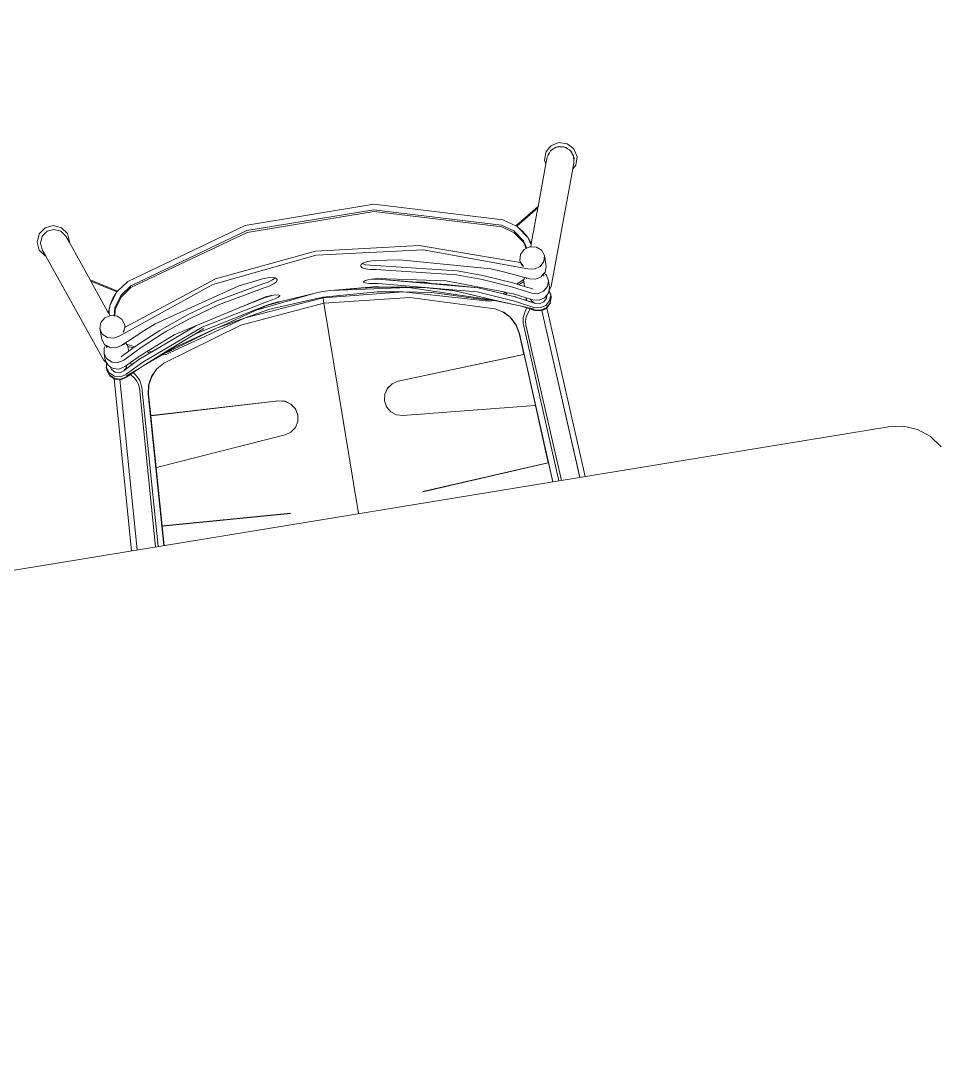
# Model space of a CAD drawing. Header units: metres. Extents: x 2 to 659295185, y -28 to 1124222152.
# Drawn here: x 655544.448 to 655545.259, y 1126447.81 to 1126448.732 of the extents above; entities that cross this region are included whole.
import ezdxf

# ---------------------------------------------------------------- set-up
doc = ezdxf.new("R2010")
doc.units = ezdxf.units.M
doc.header["$MEASUREMENT"] = 0
doc.linetypes.add('DASHDOT', pattern=[1, 0.5, -0.25, 0, -0.25])
doc.layers.get('0').update_dxf_attribs({"linetype": 'CONTINUOUS'})
for name, color, linetype in [('CCSM_C1_CUERPO CK$0$A-VISTA 4', 8, 'CONTINUOUS'), ('CCSM_C1_CUERPO D.dwg 19-03-12$0$A-PEDESTAL', 4, 'CONTINUOUS'), ('Numero de manzana', 6, 'CONTINUOUS')]:
    doc.layers.add(name, color=color, linetype=linetype)
doc.layers.add('LOCALES ASIGNADOS', color=41, linetype='DASHDOT', lineweight=0)

# ---------------------------------------------------------------- blocks, each defined once
blk = doc.blocks.new('CCSM_C1_CUERPO D.dwg 19-03-12$0$jardinera nueva')
at = {"color": 3, "linetype": 'Continuous', "lineweight": 5}
for p, q in [((-1005584.98708, 829111.30417), (-1005584.97673, 829111.31212)), ((-1005584.99503, 829111.29382), (-1005584.98708, 829111.30417)), ((-1005585.00003, 829111.28176), (-1005584.99503, 829111.29382)), ((-1005585.00173, 829111.26882), (-1005585.00003, 829111.28176)), ((-1005585.00173, 829111.26882), (-1005585.00173, 829107.81882))]:
    blk.add_line(p, q, dxfattribs=at)
at = {"color": 151, "linetype": 'Continuous', "lineweight": 5}
for p, q in [((-1005585.28967, 829111.03353), (-1005585.29515, 829111.02844)), ((-1005585.28967, 829111.03353), (-1005585.28242, 829111.03519)), ((-1005585.28952, 829111.02973), (-1005585.28843, 829111.03022)), ((-1005585.28565, 829111.03147), (-1005585.28843, 829111.03022)), ((-1005585.28755, 829111.03103), (-1005585.28843, 829111.03022)), ((-1005585.28565, 829111.03147), (-1005585.28755, 829111.03103)), ((-1005585.28565, 829111.03147), (-1005585.28386, 829111.03228)), ((-1005585.28386, 829111.03228), (-1005585.28268, 829111.03215)), ((-1005585.28152, 829111.03242), (-1005585.28268, 829111.03215)), ((-1005585.27965, 829111.03184), (-1005585.28268, 829111.03215)), ((-1005585.27535, 829111.03298), (-1005585.28242, 829111.03519)), ((-1005585.27965, 829111.03184), (-1005585.28152, 829111.03242)), ((-1005585.27965, 829111.03184), (-1005585.27771, 829111.03163)), ((-1005585.27237, 829111.02971), (-1005585.27771, 829111.03163)), ((-1005585.27535, 829111.03298), (-1005585.27237, 829111.02971)), ((-1005585.29739, 829111.02129), (-1005585.29515, 829111.02844)), ((-1005585.29579, 829111.01399), (-1005585.29739, 829111.02129)), ((-1005585.2934, 829111.02272), (-1005585.29399, 829111.02083)), ((-1005585.29399, 829111.02083), (-1005585.29373, 829111.01966)), ((-1005585.2934, 829111.02272), (-1005585.29373, 829111.01966)), ((-1005585.2934, 829111.02272), (-1005585.29318, 829111.02468)), ((-1005585.29318, 829111.02468), (-1005585.29248, 829111.02565)), ((-1005585.29068, 829111.02813), (-1005585.29248, 829111.02565)), ((-1005585.29212, 829111.02679), (-1005585.29248, 829111.02565)), ((-1005585.29068, 829111.02813), (-1005585.29212, 829111.02679)), ((-1005585.29068, 829111.02813), (-1005585.28952, 829111.02973)), ((-1005585.17274, 829110.9939), (-1005585.27237, 829111.02971)), ((-1005585.29079, 829111.0085), (-1005585.29579, 829111.01399)), ((-1005585.29386, 829111.01847), (-1005585.29373, 829111.01966)), ((-1005585.29308, 829111.01667), (-1005585.29386, 829111.01847)), ((-1005585.29308, 829111.01667), (-1005585.29186, 829111.01387)), ((-1005585.29308, 829111.01667), (-1005585.29266, 829111.01475)), ((-1005585.29266, 829111.01475), (-1005585.29186, 829111.01387)), ((-1005585.29138, 829111.01278), (-1005585.29186, 829111.01387)), ((-1005585.28981, 829111.01162), (-1005585.29138, 829111.01278)), ((-1005585.28981, 829111.01162), (-1005585.28849, 829111.01018)), ((-1005585.28736, 829111.00982), (-1005585.28981, 829111.01162)), ((-1005585.28372, 829111.00629), (-1005585.29079, 829111.0085)), ((-1005585.28849, 829111.01018), (-1005585.28736, 829111.00982)), ((-1005585.2864, 829111.00912), (-1005585.28736, 829111.00982)), ((-1005585.28055, 829111.00702), (-1005585.2864, 829111.00912)), ((-1005585.28372, 829111.00629), (-1005585.28055, 829111.00702)), ((-1005585.24461, 829110.99409), (-1005585.28055, 829111.00702)), ((-1005585.24461, 829110.99409), (-1005585.23084, 829110.97165)), ((-1005585.24324, 829110.9936), (-1005585.24461, 829110.99409)), ((-1005585.23024, 829110.97252), (-1005585.24324, 829110.9936)), ((-1005585.21448, 829110.98326), (-1005585.24324, 829110.9936)), ((-1005585.16974, 829110.99169), (-1005585.17274, 829110.9939)), ((-1005585.00173, 829110.99658), (-1005585.15462, 829110.98719)), ((-1005585.20932, 829110.98668), (-1005585.21039, 829110.98179)), ((-1005585.20569, 829110.99086), (-1005585.20932, 829110.98668)), ((-1005585.20062, 829110.99251), (-1005585.20569, 829110.99086)), ((-1005585.19547, 829110.99119), (-1005585.20062, 829110.99251)), ((-1005585.19086, 829110.99247), (-1005585.20062, 829110.99251)), ((-1005585.19163, 829110.98725), (-1005585.19547, 829110.99119)), ((-1005585.19011, 829110.98174), (-1005585.19163, 829110.98725)), ((-1005585.18605, 829110.99068), (-1005585.19086, 829110.99247)), ((-1005585.18539, 829110.98992), (-1005585.18605, 829110.99068)), ((-1005585.18324, 829110.99162), (-1005585.18539, 829110.98992)), ((-1005585.18476, 829110.98919), (-1005585.18539, 829110.98992)), ((-1005585.18283, 829110.98919), (-1005585.18476, 829110.98919)), ((-1005585.18261, 829110.98668), (-1005585.18476, 829110.98919)), ((-1005585.17805, 829110.99247), (-1005585.18324, 829110.99162)), ((-1005585.18136, 829110.98141), (-1005585.18261, 829110.98668)), ((-1005585.1731, 829110.99068), (-1005585.17805, 829110.99247)), ((-1005585.17237, 829110.99247), (-1005585.17805, 829110.99247)), ((-1005585.16956, 829110.98668), (-1005585.1731, 829110.99068)), ((-1005585.17004, 829110.99164), (-1005585.17237, 829110.99247)), ((-1005585.17004, 829110.99164), (-1005585.16974, 829110.99169)), ((-1005585.16735, 829110.99068), (-1005585.17004, 829110.99164)), ((-1005585.16974, 829110.99169), (-1005585.16667, 829110.9922)), ((-1005585.16828, 829110.98141), (-1005585.16956, 829110.98668)), ((-1005585.16573, 829110.98887), (-1005585.16735, 829110.99068)), ((-1005585.16667, 829110.9922), (-1005585.16565, 829110.99251)), ((-1005585.16667, 829110.9922), (-1005585.16561, 829110.99238)), ((-1005585.16303, 829110.98815), (-1005585.16573, 829110.98887)), ((-1005585.16377, 829110.98668), (-1005585.16573, 829110.98887)), ((-1005585.16565, 829110.99251), (-1005585.16294, 829110.99247)), ((-1005585.16354, 829110.99238), (-1005585.16561, 829110.99238)), ((-1005585.16561, 829110.99238), (-1005585.16051, 829110.99063)), ((-1005585.16247, 829110.98141), (-1005585.16377, 829110.98668)), ((-1005585.16294, 829110.99247), (-1005585.16354, 829110.99238)), ((-1005585.15842, 829110.99063), (-1005585.16354, 829110.99238)), ((-1005585.16303, 829110.98815), (-1005585.16021, 829110.9853)), ((-1005585.15782, 829110.99068), (-1005585.16294, 829110.99247)), ((-1005585.16051, 829110.99063), (-1005585.15685, 829110.98666)), ((-1005585.15917, 829110.98142), (-1005585.16021, 829110.9853)), ((-1005585.15474, 829110.98666), (-1005585.15842, 829110.99063)), ((-1005585.15462, 829110.98719), (-1005585.15782, 829110.99068)), ((-1005585.15685, 829110.98666), (-1005585.15549, 829110.98141)), ((-1005585.15337, 829110.98141), (-1005585.15474, 829110.98666)), ((-1005585.15416, 829110.98667), (-1005585.15462, 829110.98719)), ((-1005585.15309, 829110.98244), (-1005585.15416, 829110.98667)), ((-1005585.15309, 829110.98244), (-1005585.00173, 829110.99174)), ((-1005585.00173, 829110.99164), (-1005585.15307, 829110.98235)), ((-1005585.21914, 829110.98037), (-1005585.22905, 829110.97351)), ((-1005585.22534, 829110.97673), (-1005585.22905, 829110.97351)), ((-1005585.22661, 829110.96943), (-1005585.21661, 829110.97635)), ((-1005585.21982, 829110.9801), (-1005585.22534, 829110.97673)), ((-1005585.21499, 829110.97635), (-1005585.22499, 829110.96943)), ((-1005585.22303, 829110.88742), (-1005585.19133, 829110.97615)), ((-1005585.21914, 829110.98037), (-1005585.21982, 829110.9801)), ((-1005585.21859, 829110.98075), (-1005585.21914, 829110.98037)), ((-1005585.21754, 829110.98101), (-1005585.21859, 829110.98075)), ((-1005585.21382, 829110.98249), (-1005585.21754, 829110.98101)), ((-1005585.21479, 829110.98169), (-1005585.21754, 829110.98101)), ((-1005585.21661, 829110.97635), (-1005585.20971, 829110.97806)), ((-1005585.2096, 829110.97768), (-1005585.21499, 829110.97635)), ((-1005585.21201, 829110.98238), (-1005585.21479, 829110.98169)), ((-1005585.21479, 829110.98169), (-1005585.21462, 829110.98177)), ((-1005585.21382, 829110.98249), (-1005585.21462, 829110.98177)), ((-1005585.21448, 829110.98326), (-1005585.21382, 829110.98249)), ((-1005585.21201, 829110.98238), (-1005585.21448, 829110.98326)), ((-1005585.21039, 829110.98179), (-1005585.21201, 829110.98238)), ((-1005585.21039, 829110.98179), (-1005585.21054, 829110.98109)), ((-1005585.21054, 829110.98109), (-1005585.20971, 829110.97806)), ((-1005585.20971, 829110.97806), (-1005585.2096, 829110.97768)), ((-1005585.2096, 829110.97768), (-1005585.20902, 829110.97559)), ((-1005585.20902, 829110.97559), (-1005585.20517, 829110.97164)), ((-1005585.19133, 829110.97615), (-1005585.19011, 829110.98174)), ((-1005585.18261, 829110.97615), (-1005585.18374, 829110.97364)), ((-1005585.18261, 829110.97615), (-1005585.18136, 829110.98141)), ((-1005585.17804, 829110.95928), (-1005585.16956, 829110.97615)), ((-1005585.17536, 829110.97307), (-1005585.17411, 829110.97553)), ((-1005585.17411, 829110.97553), (-1005585.17285, 829110.97798)), ((-1005585.16956, 829110.97615), (-1005585.16828, 829110.98141)), ((-1005585.16057, 829110.97716), (-1005585.16853, 829110.96159)), ((-1005585.16507, 829110.95992), (-1005585.15686, 829110.97596)), ((-1005585.16377, 829110.97615), (-1005585.16469, 829110.97425)), ((-1005585.16308, 829110.97469), (-1005585.16469, 829110.97425)), ((-1005585.16377, 829110.97615), (-1005585.16247, 829110.98141)), ((-1005585.16303, 829110.97469), (-1005585.16308, 829110.97469)), ((-1005585.16303, 829110.97469), (-1005585.16057, 829110.97716)), ((-1005585.16276, 829110.973), (-1005585.16146, 829110.9755)), ((-1005585.16146, 829110.9755), (-1005585.16057, 829110.97716)), ((-1005585.16057, 829110.97716), (-1005585.16021, 829110.97753)), ((-1005585.15917, 829110.98142), (-1005585.16021, 829110.97753)), ((-1005585.15773, 829110.97003), (-1005585.1553, 829110.97596)), ((-1005585.15475, 829110.97596), (-1005585.15773, 829110.97003)), ((-1005585.15686, 829110.97596), (-1005585.15683, 829110.97602)), ((-1005585.15683, 829110.97602), (-1005585.15679, 829110.97608)), ((-1005585.15679, 829110.97608), (-1005585.15676, 829110.97615)), ((-1005585.15549, 829110.98141), (-1005585.15676, 829110.97615)), ((-1005585.15609, 829110.97228), (-1005585.15416, 829110.97615)), ((-1005585.15471, 829110.97602), (-1005585.15475, 829110.97596)), ((-1005585.15468, 829110.97608), (-1005585.15471, 829110.97602)), ((-1005585.15465, 829110.97615), (-1005585.15468, 829110.97608)), ((-1005585.15465, 829110.97615), (-1005585.15337, 829110.98141)), ((-1005585.15416, 829110.97615), (-1005585.15283, 829110.98141)), ((-1005585.15307, 829110.98235), (-1005585.15309, 829110.98244)), ((-1005585.15283, 829110.98141), (-1005585.15307, 829110.98235)), ((-1005585.14267, 829110.96647), (-1005585.00173, 829110.97513)), ((-1005585.23084, 829110.97165), (-1005585.2379, 829110.9614)), ((-1005585.23351, 829110.95942), (-1005585.22661, 829110.96943)), ((-1005585.22499, 829110.96943), (-1005585.23189, 829110.95942)), ((-1005585.23024, 829110.97252), (-1005585.23084, 829110.97165)), ((-1005585.23002, 829110.97284), (-1005585.23024, 829110.97252)), ((-1005585.22905, 829110.97351), (-1005585.23002, 829110.97284)), ((-1005585.1981, 829110.97037), (-1005585.2274, 829110.88429)), ((-1005585.20517, 829110.97164), (-1005585.20003, 829110.97032)), ((-1005585.20003, 829110.97032), (-1005585.19802, 829110.9706)), ((-1005585.20003, 829110.97032), (-1005585.1981, 829110.97037)), ((-1005585.19802, 829110.9706), (-1005585.1981, 829110.97037)), ((-1005585.19465, 829110.97232), (-1005585.19802, 829110.9706)), ((-1005585.19496, 829110.97197), (-1005585.19802, 829110.9706)), ((-1005585.19412, 829110.97259), (-1005585.19496, 829110.97197)), ((-1005585.1844, 829110.9722), (-1005585.19245, 829110.95441)), ((-1005585.18374, 829110.97364), (-1005585.1844, 829110.9722)), ((-1005585.1844, 829110.9722), (-1005585.18304, 829110.97141)), ((-1005585.18282, 829110.97364), (-1005585.18374, 829110.97364)), ((-1005585.17967, 829110.96444), (-1005585.18304, 829110.97141)), ((-1005585.18304, 829110.97141), (-1005585.18184, 829110.97071)), ((-1005585.18184, 829110.97071), (-1005585.18103, 829110.97069)), ((-1005585.17885, 829110.96608), (-1005585.18103, 829110.97069)), ((-1005585.18103, 829110.97069), (-1005585.1766, 829110.9706)), ((-1005585.17885, 829110.96608), (-1005585.17967, 829110.96444)), ((-1005585.17885, 829110.96608), (-1005585.1766, 829110.9706)), ((-1005585.1766, 829110.9706), (-1005585.17536, 829110.97307)), ((-1005585.16649, 829110.97055), (-1005585.17166, 829110.95992)), ((-1005585.16853, 829110.96159), (-1005585.1641, 829110.97039)), ((-1005585.16469, 829110.97425), (-1005585.16649, 829110.97055)), ((-1005585.16606, 829110.97054), (-1005585.16649, 829110.97055)), ((-1005585.165, 829110.97032), (-1005585.16606, 829110.97054)), ((-1005585.16404, 829110.9705), (-1005585.16606, 829110.97054)), ((-1005585.165, 829110.97032), (-1005585.1641, 829110.97039)), ((-1005585.1641, 829110.97039), (-1005585.16404, 829110.9705)), ((-1005585.16404, 829110.9705), (-1005585.16276, 829110.973)), ((-1005585.1602, 829110.964), (-1005585.15773, 829110.97003)), ((-1005585.1602, 829110.964), (-1005585.15738, 829110.96967)), ((-1005585.15738, 829110.96967), (-1005585.15609, 829110.97228)), ((-1005585.15738, 829110.96967), (-1005585.15459, 829110.96759)), ((-1005585.15609, 829110.97228), (-1005585.15231, 829110.9694)), ((-1005585.15459, 829110.96759), (-1005585.14958, 829110.96503)), ((-1005585.15231, 829110.9694), (-1005585.14936, 829110.96766)), ((-1005585.14936, 829110.96766), (-1005585.14609, 829110.96667)), ((-1005585.14609, 829110.96667), (-1005585.14267, 829110.96647)), ((-1005585.14342, 829110.96426), (-1005585.00173, 829110.97282)), ((-1005585.13621, 829110.95954), (-1005585.00173, 829110.9676)), ((-1005585.07092, 829110.96313), (-1005585.01904, 829110.96624)), ((-1005585.01904, 829110.96624), (-1005585.01896, 829110.96641)), ((-1005585.01901, 829110.96586), (-1005585.01904, 829110.96624)), ((-1005585.01175, 829110.85237), (-1005585.01901, 829110.96586)), ((-1005585.01896, 829110.96641), (-1005585.00173, 829110.96744)), ((-1005585.01896, 829110.96641), (-1005585.01893, 829110.96603)), ((-1005585.01893, 829110.96603), (-1005585.01167, 829110.85242)), ((-1005585.2379, 829110.9614), (-1005585.26997, 829110.8506)), ((-1005585.2652, 829110.84992), (-1005585.23351, 829110.95942)), ((-1005585.23189, 829110.95942), (-1005585.26358, 829110.84992)), ((-1005585.18141, 829110.96094), (-1005585.19213, 829110.93595)), ((-1005585.18866, 829110.93454), (-1005585.17804, 829110.95928)), ((-1005585.17967, 829110.96444), (-1005585.18141, 829110.96094)), ((-1005585.17851, 829110.92862), (-1005585.16518, 829110.95969)), ((-1005585.17176, 829110.95969), (-1005585.17354, 829110.95486)), ((-1005585.16864, 829110.96136), (-1005585.17243, 829110.95252)), ((-1005585.17166, 829110.95992), (-1005585.17176, 829110.95969)), ((-1005585.16853, 829110.96159), (-1005585.16864, 829110.96136)), ((-1005585.16186, 829110.95996), (-1005585.1686, 829110.94255)), ((-1005585.16794, 829110.94511), (-1005585.16186, 829110.95996)), ((-1005585.16518, 829110.95969), (-1005585.16507, 829110.95992)), ((-1005585.16186, 829110.95996), (-1005585.1602, 829110.964)), ((-1005585.15134, 829110.95396), (-1005585.14423, 829110.95763)), ((-1005585.15117, 829110.95428), (-1005585.14407, 829110.95795)), ((-1005585.14958, 829110.96503), (-1005585.14413, 829110.96423)), ((-1005585.14423, 829110.95763), (-1005585.13638, 829110.95921)), ((-1005585.14413, 829110.96423), (-1005585.14342, 829110.96426)), ((-1005585.14407, 829110.95795), (-1005585.13621, 829110.95954)), ((-1005585.13638, 829110.95921), (-1005585.11713, 829110.96037)), ((-1005585.11713, 829110.96037), (-1005585.11705, 829110.96053)), ((-1005585.11711, 829110.96003), (-1005585.11713, 829110.96037)), ((-1005585.11179, 829110.84655), (-1005585.11711, 829110.96003)), ((-1005585.11705, 829110.96053), (-1005585.07084, 829110.9633)), ((-1005585.11705, 829110.96053), (-1005585.11703, 829110.96019)), ((-1005585.11703, 829110.96019), (-1005585.11171, 829110.8466)), ((-1005585.07095, 829110.96277), (-1005585.08102, 829110.84583)), ((-1005585.07092, 829110.96313), (-1005585.07095, 829110.96277)), ((-1005585.07084, 829110.9633), (-1005585.07092, 829110.96313)), ((-1005585.19245, 829110.95441), (-1005585.19674, 829110.94368)), ((-1005585.17418, 829110.95312), (-1005585.19269, 829110.90277)), ((-1005585.17312, 829110.95093), (-1005585.1821, 829110.92998)), ((-1005585.17354, 829110.95486), (-1005585.17418, 829110.95312)), ((-1005585.17312, 829110.95093), (-1005585.17418, 829110.95312)), ((-1005585.17243, 829110.95252), (-1005585.17354, 829110.95486)), ((-1005585.17243, 829110.95252), (-1005585.17312, 829110.95093)), ((-1005585.16104, 829110.94192), (-1005585.15715, 829110.94848)), ((-1005585.15715, 829110.94848), (-1005585.15134, 829110.95396)), ((-1005585.15328, 829110.95254), (-1005585.15715, 829110.94848)), ((-1005585.15715, 829110.94848), (-1005585.15698, 829110.94879)), ((-1005585.15698, 829110.94879), (-1005585.15328, 829110.95254)), ((-1005585.15328, 829110.95254), (-1005585.15117, 829110.95428)), ((-1005585.15328, 829110.95254), (-1005585.15134, 829110.95396)), ((-1005585.19674, 829110.94368), (-1005585.2178, 829110.86558)), ((-1005585.19221, 829110.86905), (-1005585.16965, 829110.93973)), ((-1005585.18329, 829110.86885), (-1005585.1612, 829110.94161)), ((-1005585.18265, 829110.90918), (-1005585.16794, 829110.94511)), ((-1005585.17047, 829110.93509), (-1005585.16961, 829110.93895)), ((-1005585.16965, 829110.93973), (-1005585.16949, 829110.94023)), ((-1005585.16961, 829110.93895), (-1005585.16965, 829110.93973)), ((-1005585.16949, 829110.94023), (-1005585.16794, 829110.94511)), ((-1005585.1686, 829110.94255), (-1005585.16949, 829110.94023)), ((-1005585.16866, 829110.93766), (-1005585.1686, 829110.94255)), ((-1005585.1612, 829110.94161), (-1005585.16104, 829110.94192)), ((-1005585.1821, 829110.92998), (-1005585.204, 829110.84362)), ((-1005585.19213, 829110.93595), (-1005585.19994, 829110.91406)), ((-1005585.1964, 829110.91286), (-1005585.18866, 829110.93454)), ((-1005585.1894, 829110.90282), (-1005585.1821, 829110.92998)), ((-1005585.1891, 829110.86374), (-1005585.16952, 829110.93448)), ((-1005585.18473, 829110.90411), (-1005585.17851, 829110.92862)), ((-1005585.18455, 829110.88882), (-1005585.17047, 829110.93509)), ((-1005585.16952, 829110.93448), (-1005585.16866, 829110.93766)), ((-1005585.19994, 829110.91406), (-1005585.21625, 829110.84362)), ((-1005585.21257, 829110.84312), (-1005585.1964, 829110.91286)), ((-1005585.19269, 829110.90277), (-1005585.20456, 829110.84312)), ((-1005585.20021, 829110.84312), (-1005585.18473, 829110.90411)), ((-1005585.1925, 829110.89022), (-1005585.1894, 829110.90282)), ((-1005585.18265, 829110.90918), (-1005585.1894, 829110.88534)), ((-1005585.18473, 829110.90411), (-1005585.18265, 829110.90918)), ((-1005585.2274, 829110.88429), (-1005585.23737, 829110.79294)), ((-1005585.23382, 829110.79294), (-1005585.22303, 829110.88742)), ((-1005585.19575, 829110.87708), (-1005585.1925, 829110.89022)), ((-1005585.19467, 829110.88429), (-1005585.19575, 829110.87708)), ((-1005585.1925, 829110.89022), (-1005585.19467, 829110.88429)), ((-1005585.1894, 829110.88534), (-1005585.19273, 829110.86744)), ((-1005585.1891, 829110.86374), (-1005585.18455, 829110.88882)), ((-1005585.204, 829110.84362), (-1005585.19575, 829110.87708)), ((-1005585.2178, 829110.86558), (-1005585.22085, 829110.84312)), ((-1005585.19221, 829110.86905), (-1005585.20067, 829110.80067)), ((-1005585.19273, 829110.86744), (-1005585.19487, 829110.85591)), ((-1005585.19273, 829110.86744), (-1005585.19221, 829110.86905)), ((-1005585.19076, 829110.79292), (-1005585.18329, 829110.86885)), ((-1005585.19487, 829110.85591), (-1005585.19724, 829110.84312)), ((-1005585.19691, 829110.84311), (-1005585.19487, 829110.85591)), ((-1005585.19542, 829110.79292), (-1005585.1891, 829110.86374)), ((-1005585.1891, 829110.86374), (-1005585.19308, 829110.84121)), ((-1005585.26997, 829110.8506), (-1005585.26997, 829110.73523)), ((-1005585.2652, 829110.73591), (-1005585.2652, 829110.84992)), ((-1005585.26358, 829110.84992), (-1005585.26358, 829110.73591)), ((-1005585.11046, 829110.84094), (-1005585.11179, 829110.84655)), ((-1005585.11171, 829110.8466), (-1005585.11038, 829110.84098)), ((-1005585.08102, 829110.84583), (-1005585.0826, 829110.84028)), ((-1005585.22085, 829110.84312), (-1005585.22094, 829110.83688)), ((-1005585.22094, 829110.83688), (-1005585.22009, 829110.83279)), ((-1005585.21716, 829110.83873), (-1005585.2184, 829110.83463)), ((-1005585.21625, 829110.84362), (-1005585.21716, 829110.83873)), ((-1005585.21471, 829110.83421), (-1005585.21347, 829110.83828)), ((-1005585.21347, 829110.83828), (-1005585.21257, 829110.84312)), ((-1005585.20456, 829110.84312), (-1005585.20494, 829110.83792)), ((-1005585.20462, 829110.83956), (-1005585.20494, 829110.83792)), ((-1005585.20494, 829110.83792), (-1005585.20488, 829110.83468)), ((-1005585.204, 829110.84362), (-1005585.20462, 829110.83956)), ((-1005585.20149, 829110.83552), (-1005585.20081, 829110.83909)), ((-1005585.20081, 829110.83909), (-1005585.20021, 829110.84312)), ((-1005585.19824, 829110.83252), (-1005585.19779, 829110.83828)), ((-1005585.19804, 829110.83279), (-1005585.1976, 829110.83727)), ((-1005585.19724, 829110.84312), (-1005585.19779, 829110.83828)), ((-1005585.1976, 829110.83727), (-1005585.19691, 829110.84311)), ((-1005585.19595, 829110.79292), (-1005585.19308, 829110.84121)), ((-1005585.10717, 829110.83619), (-1005585.11046, 829110.84094)), ((-1005585.11038, 829110.84098), (-1005585.10709, 829110.83623)), ((-1005585.0826, 829110.84028), (-1005585.0861, 829110.8357)), ((-1005585.22009, 829110.83279), (-1005585.21972, 829110.83215)), ((-1005585.2184, 829110.83463), (-1005585.21972, 829110.83215)), ((-1005585.21972, 829110.83215), (-1005585.21915, 829110.83114)), ((-1005585.21915, 829110.83114), (-1005585.21803, 829110.83057)), ((-1005585.21771, 829110.83057), (-1005585.21803, 829110.83057)), ((-1005585.21771, 829110.83057), (-1005585.21617, 829110.83151)), ((-1005585.21617, 829110.83151), (-1005585.21471, 829110.83421)), ((-1005585.20488, 829110.83468), (-1005585.20458, 829110.83225)), ((-1005585.20458, 829110.83225), (-1005585.20366, 829110.83057)), ((-1005585.20366, 829110.83057), (-1005585.2035, 829110.83057)), ((-1005585.2035, 829110.83057), (-1005585.20251, 829110.83187)), ((-1005585.20251, 829110.83187), (-1005585.20149, 829110.83552)), ((-1005585.20067, 829110.80067), (-1005585.1983, 829110.83151)), ((-1005585.20067, 829110.80067), (-1005585.1982, 829110.83114)), ((-1005585.19824, 829110.83252), (-1005585.1983, 829110.83151)), ((-1005585.1983, 829110.83151), (-1005585.1983, 829110.83057)), ((-1005585.1983, 829110.83057), (-1005585.1982, 829110.83114)), ((-1005585.1982, 829110.83114), (-1005585.19804, 829110.83279)), ((-1005585.10236, 829110.83299), (-1005585.10717, 829110.83619)), ((-1005585.10709, 829110.83623), (-1005585.10228, 829110.83303)), ((-1005585.09672, 829110.83178), (-1005585.10236, 829110.83299)), ((-1005585.10228, 829110.83303), (-1005585.09664, 829110.83181)), ((-1005585.09664, 829110.83181), (-1005585.09672, 829110.83178)), ((-1005585.09664, 829110.83181), (-1005585.09104, 829110.83272)), ((-1005585.09096, 829110.83276), (-1005585.09104, 829110.83272)), ((-1005585.09096, 829110.83276), (-1005585.0861, 829110.8357)), ((-1005585.2013, 829110.79294), (-1005585.20067, 829110.80067)), ((-1005585.2274, 829110.7016), (-1005585.23737, 829110.79294)), ((-1005585.23382, 829110.79294), (-1005585.22302, 829110.69847)), ((-1005585.20069, 829110.78537), (-1005585.2013, 829110.79294)), ((-1005585.19308, 829110.74463), (-1005585.19595, 829110.79292)), ((-1005585.18904, 829110.72178), (-1005585.19542, 829110.79292)), ((-1005585.19076, 829110.79292), (-1005585.19542, 829110.79292)), ((-1005585.18329, 829110.71698), (-1005585.19076, 829110.79292)), ((-1005585.00173, 829110.79292), (-1005585.19076, 829110.79292)), ((-1005585.20069, 829110.78537), (-1005585.19416, 829110.73261)), ((-1005585.20069, 829110.78537), (-1005585.19828, 829110.75532)), ((-1005585.19829, 829110.75437), (-1005585.20069, 829110.78537)), ((-1005585.21972, 829110.75374), (-1005585.22009, 829110.75309)), ((-1005585.21915, 829110.75475), (-1005585.21972, 829110.75374)), ((-1005585.21972, 829110.75374), (-1005585.21839, 829110.75126)), ((-1005585.21802, 829110.75532), (-1005585.21915, 829110.75475)), ((-1005585.21802, 829110.75532), (-1005585.21771, 829110.75532)), ((-1005585.21617, 829110.75438), (-1005585.21771, 829110.75532)), ((-1005585.21471, 829110.75168), (-1005585.21617, 829110.75438)), ((-1005585.20448, 829110.75402), (-1005585.20492, 829110.75037)), ((-1005585.20366, 829110.75532), (-1005585.20448, 829110.75402)), ((-1005585.20349, 829110.75532), (-1005585.20366, 829110.75532)), ((-1005585.20236, 829110.75363), (-1005585.20349, 829110.75532)), ((-1005585.20168, 829110.75121), (-1005585.20236, 829110.75363)), ((-1005585.19828, 829110.75532), (-1005585.19829, 829110.75437)), ((-1005585.19829, 829110.75437), (-1005585.19823, 829110.75336)), ((-1005585.19809, 829110.75363), (-1005585.19828, 829110.75532)), ((-1005585.19764, 829110.749), (-1005585.19809, 829110.75363)), ((-1005585.10236, 829110.75284), (-1005585.09672, 829110.75405)), ((-1005585.09664, 829110.75402), (-1005585.10228, 829110.75281)), ((-1005585.09672, 829110.75405), (-1005585.09664, 829110.75402)), ((-1005585.09104, 829110.75311), (-1005585.09664, 829110.75402)), ((-1005585.22009, 829110.75309), (-1005585.22094, 829110.74901)), ((-1005585.22094, 829110.74901), (-1005585.22085, 829110.74277)), ((-1005585.21839, 829110.75126), (-1005585.21716, 829110.74716)), ((-1005585.21716, 829110.74716), (-1005585.21625, 829110.74227)), ((-1005585.21346, 829110.74761), (-1005585.21471, 829110.75168)), ((-1005585.21256, 829110.74277), (-1005585.21346, 829110.74761)), ((-1005585.20492, 829110.75037), (-1005585.2049, 829110.74793)), ((-1005585.2049, 829110.74793), (-1005585.20482, 829110.74752)), ((-1005585.2049, 829110.74793), (-1005585.20489, 829110.74679)), ((-1005585.20489, 829110.74679), (-1005585.20456, 829110.74277)), ((-1005585.20482, 829110.74752), (-1005585.204, 829110.74227)), ((-1005585.20102, 829110.74797), (-1005585.20168, 829110.75121)), ((-1005585.2002, 829110.74277), (-1005585.20102, 829110.74797)), ((-1005585.19779, 829110.74761), (-1005585.19823, 829110.75336)), ((-1005585.19779, 829110.74761), (-1005585.19724, 829110.74277)), ((-1005585.19691, 829110.74277), (-1005585.19764, 829110.749)), ((-1005585.18904, 829110.72178), (-1005585.19308, 829110.74463)), ((-1005585.11179, 829110.73928), (-1005585.11046, 829110.7449)), ((-1005585.11038, 829110.74486), (-1005585.11171, 829110.73923)), ((-1005585.11046, 829110.7449), (-1005585.10717, 829110.74964)), ((-1005585.10709, 829110.7496), (-1005585.11038, 829110.74486)), ((-1005585.10717, 829110.74964), (-1005585.10236, 829110.75284)), ((-1005585.10228, 829110.75281), (-1005585.10709, 829110.7496)), ((-1005585.09104, 829110.75311), (-1005585.09096, 829110.75307)), ((-1005585.0861, 829110.75014), (-1005585.09096, 829110.75307)), ((-1005585.0861, 829110.75014), (-1005585.0826, 829110.74556)), ((-1005585.0826, 829110.74556), (-1005585.08102, 829110.74)), ((-1005585.26997, 829110.73523), (-1005585.2379, 829110.62443)), ((-1005585.23351, 829110.62642), (-1005585.2652, 829110.73591)), ((-1005585.26358, 829110.73591), (-1005585.23189, 829110.62642)), ((-1005585.22085, 829110.74277), (-1005585.2178, 829110.7203)), ((-1005585.21625, 829110.74227), (-1005585.20796, 829110.69962)), ((-1005585.20435, 829110.70054), (-1005585.21256, 829110.74277)), ((-1005585.20456, 829110.74277), (-1005585.19887, 829110.71861)), ((-1005585.204, 829110.74227), (-1005585.19887, 829110.71861)), ((-1005585.18726, 829110.68312), (-1005585.2002, 829110.74277)), ((-1005585.19724, 829110.74277), (-1005585.18216, 829110.67553)), ((-1005585.19416, 829110.73261), (-1005585.19691, 829110.74277)), ((-1005585.11711, 829110.6258), (-1005585.11179, 829110.73928)), ((-1005585.11171, 829110.73923), (-1005585.11703, 829110.62564)), ((-1005585.08102, 829110.74), (-1005585.07095, 829110.62306)), ((-1005585.18462, 829110.69737), (-1005585.19416, 829110.73261)), ((-1005585.01901, 829110.61997), (-1005585.01175, 829110.73347)), ((-1005585.01167, 829110.73341), (-1005585.01893, 829110.6198)), ((-1005585.2178, 829110.7203), (-1005585.19673, 829110.64221)), ((-1005585.19887, 829110.71861), (-1005585.18921, 829110.67758)), ((-1005585.18904, 829110.72178), (-1005585.18462, 829110.69737)), ((-1005585.16952, 829110.65136), (-1005585.18904, 829110.72178)), ((-1005585.1612, 829110.64422), (-1005585.18329, 829110.71698)), ((-1005585.19809, 829110.61552), (-1005585.2274, 829110.7016)), ((-1005585.22302, 829110.69847), (-1005585.19131, 829110.60974)), ((-1005585.20796, 829110.69962), (-1005585.19993, 829110.67183)), ((-1005585.19639, 829110.67303), (-1005585.20435, 829110.70054)), ((-1005585.18427, 829110.69607), (-1005585.18462, 829110.69737)), ((-1005585.17047, 829110.65074), (-1005585.18427, 829110.69607)), ((-1005585.17325, 829110.65538), (-1005585.18427, 829110.69607)), ((-1005585.16517, 829110.62619), (-1005585.18726, 829110.68312)), ((-1005585.18216, 829110.67553), (-1005585.18569, 829110.68416)), ((-1005585.19993, 829110.67183), (-1005585.19212, 829110.64993)), ((-1005585.18865, 829110.65135), (-1005585.19639, 829110.67303)), ((-1005585.18921, 829110.67758), (-1005585.17286, 829110.63543)), ((-1005585.18921, 829110.67758), (-1005585.18443, 829110.65727)), ((-1005585.17197, 829110.65064), (-1005585.18216, 829110.67553)), ((-1005585.18443, 829110.65727), (-1005585.1743, 829110.63245)), ((-1005585.17325, 829110.65538), (-1005585.16965, 829110.64609)), ((-1005585.17197, 829110.65064), (-1005585.17325, 829110.65538)), ((-1005585.19212, 829110.64993), (-1005585.19039, 829110.64555)), ((-1005585.19039, 829110.64555), (-1005585.1814, 829110.62495)), ((-1005585.18694, 829110.64701), (-1005585.18865, 829110.65135)), ((-1005585.17803, 829110.62661), (-1005585.18694, 829110.64701)), ((-1005585.16186, 829110.62597), (-1005585.17197, 829110.65064)), ((-1005585.16961, 829110.64689), (-1005585.17047, 829110.65074)), ((-1005585.16965, 829110.64609), (-1005585.16961, 829110.64689)), ((-1005585.16965, 829110.64609), (-1005585.1686, 829110.64337)), ((-1005585.16866, 829110.64817), (-1005585.16952, 829110.65136)), ((-1005585.1686, 829110.64337), (-1005585.16866, 829110.64817)), ((-1005585.1686, 829110.64337), (-1005585.16186, 829110.62597)), ((-1005585.16104, 829110.64391), (-1005585.1612, 829110.64422)), ((-1005585.15714, 829110.63735), (-1005585.16104, 829110.64391)), ((-1005585.19673, 829110.64221), (-1005585.19244, 829110.63148)), ((-1005585.17286, 829110.63543), (-1005585.1743, 829110.63245)), ((-1005585.17363, 829110.63079), (-1005585.17222, 829110.63377)), ((-1005585.17286, 829110.63543), (-1005585.17222, 829110.63377)), ((-1005585.17222, 829110.63377), (-1005585.16863, 829110.62453)), ((-1005585.15134, 829110.63187), (-1005585.15714, 829110.63735)), ((-1005585.15117, 829110.63155), (-1005585.15698, 829110.63704)), ((-1005585.2379, 829110.62443), (-1005585.23083, 829110.61418)), ((-1005585.2266, 829110.6164), (-1005585.23351, 829110.62642)), ((-1005585.23189, 829110.62642), (-1005585.22499, 829110.6164)), ((-1005585.19244, 829110.63148), (-1005585.18439, 829110.61369)), ((-1005585.1814, 829110.62495), (-1005585.17965, 829110.62143)), ((-1005585.16955, 829110.60974), (-1005585.17803, 829110.62661)), ((-1005585.1743, 829110.63245), (-1005585.17363, 829110.63079)), ((-1005585.17363, 829110.63079), (-1005585.17175, 829110.62619)), ((-1005585.17175, 829110.62619), (-1005585.17165, 829110.62597)), ((-1005585.17165, 829110.62597), (-1005585.16648, 829110.61534)), ((-1005585.16863, 829110.62453), (-1005585.16852, 829110.6243)), ((-1005585.16506, 829110.62597), (-1005585.16517, 829110.62619)), ((-1005585.16506, 829110.62597), (-1005585.15685, 829110.60993)), ((-1005585.16018, 829110.62188), (-1005585.16186, 829110.62597)), ((-1005585.1491, 829110.63033), (-1005585.15134, 829110.63187)), ((-1005585.14423, 829110.6282), (-1005585.15134, 829110.63187)), ((-1005585.1491, 829110.63033), (-1005585.15117, 829110.63155)), ((-1005585.14406, 829110.62788), (-1005585.1491, 829110.63033)), ((-1005585.1491, 829110.63033), (-1005585.14423, 829110.6282)), ((-1005585.13638, 829110.62662), (-1005585.14423, 829110.6282)), ((-1005585.13621, 829110.6263), (-1005585.14406, 829110.62788)), ((-1005585.11713, 829110.62547), (-1005585.13638, 829110.62662)), ((-1005585.00173, 829110.61823), (-1005585.13621, 829110.6263)), ((-1005585.11713, 829110.62547), (-1005585.11711, 829110.6258)), ((-1005585.11705, 829110.6253), (-1005585.11713, 829110.62547)), ((-1005585.11705, 829110.6253), (-1005585.11703, 829110.62564)), ((-1005585.07084, 829110.62254), (-1005585.11705, 829110.6253)), ((-1005585.21661, 829110.60949), (-1005585.2266, 829110.6164)), ((-1005585.22499, 829110.6164), (-1005585.21499, 829110.60949)), ((-1005585.20001, 829110.61557), (-1005585.20516, 829110.61424)), ((-1005585.19801, 829110.61529), (-1005585.20001, 829110.61557)), ((-1005585.20001, 829110.61557), (-1005585.19809, 829110.61552)), ((-1005585.19801, 829110.61529), (-1005585.19809, 829110.61552)), ((-1005585.19801, 829110.61529), (-1005585.19464, 829110.61357)), ((-1005585.19801, 829110.61529), (-1005585.19494, 829110.61392)), ((-1005585.17965, 829110.62143), (-1005585.18301, 829110.61449)), ((-1005585.181, 829110.6152), (-1005585.18183, 829110.61518)), ((-1005585.181, 829110.6152), (-1005585.17883, 829110.61979)), ((-1005585.17659, 829110.61529), (-1005585.181, 829110.6152)), ((-1005585.17965, 829110.62143), (-1005585.17883, 829110.61979)), ((-1005585.17883, 829110.61979), (-1005585.17659, 829110.61529)), ((-1005585.17659, 829110.61529), (-1005585.17535, 829110.61282)), ((-1005585.16852, 829110.6243), (-1005585.16048, 829110.60858)), ((-1005585.16852, 829110.6243), (-1005585.16408, 829110.6155)), ((-1005585.16604, 829110.61535), (-1005585.16648, 829110.61534)), ((-1005585.16648, 829110.61534), (-1005585.16466, 829110.61159)), ((-1005585.16604, 829110.61535), (-1005585.16499, 829110.61557)), ((-1005585.16403, 829110.61539), (-1005585.16604, 829110.61535)), ((-1005585.16499, 829110.61557), (-1005585.16408, 829110.6155)), ((-1005585.16408, 829110.6155), (-1005585.16403, 829110.61539)), ((-1005585.16403, 829110.61539), (-1005585.16274, 829110.61288)), ((-1005585.15736, 829110.61619), (-1005585.16018, 829110.62188)), ((-1005585.15772, 829110.61585), (-1005585.16018, 829110.62188)), ((-1005585.15772, 829110.61585), (-1005585.15473, 829110.60993)), ((-1005585.15529, 829110.60993), (-1005585.15772, 829110.61585)), ((-1005585.15459, 829110.61824), (-1005585.15736, 829110.61619)), ((-1005585.15606, 829110.61358), (-1005585.15736, 829110.61619)), ((-1005585.15231, 829110.61643), (-1005585.15606, 829110.61358)), ((-1005585.14958, 829110.62081), (-1005585.15459, 829110.61824)), ((-1005585.14936, 829110.61817), (-1005585.15231, 829110.61643)), ((-1005585.14413, 829110.6216), (-1005585.14958, 829110.62081)), ((-1005585.14609, 829110.61917), (-1005585.14936, 829110.61817)), ((-1005585.14267, 829110.61936), (-1005585.14609, 829110.61917)), ((-1005585.14342, 829110.62158), (-1005585.14413, 829110.6216)), ((-1005585.00173, 829110.61301), (-1005585.14342, 829110.62158)), ((-1005585.14267, 829110.61936), (-1005585.00173, 829110.6107)), ((-1005585.07095, 829110.62306), (-1005585.07092, 829110.6227)), ((-1005585.07092, 829110.6227), (-1005585.07084, 829110.62254)), ((-1005585.01904, 829110.6196), (-1005585.07092, 829110.6227)), ((-1005585.01904, 829110.6196), (-1005585.01901, 829110.61997)), ((-1005585.01896, 829110.61943), (-1005585.01904, 829110.6196)), ((-1005585.01896, 829110.61943), (-1005585.01893, 829110.6198)), ((-1005585.00173, 829110.6184), (-1005585.01896, 829110.61943)), ((-1005585.23083, 829110.61418), (-1005585.2446, 829110.59174)), ((-1005585.24324, 829110.59223), (-1005585.23024, 829110.61332)), ((-1005585.23083, 829110.61418), (-1005585.23024, 829110.61332)), ((-1005585.23024, 829110.61332), (-1005585.23001, 829110.61299)), ((-1005585.23001, 829110.61299), (-1005585.22905, 829110.61233)), ((-1005585.22905, 829110.61233), (-1005585.22534, 829110.6091)), ((-1005585.22905, 829110.61233), (-1005585.21913, 829110.60546)), ((-1005585.22534, 829110.6091), (-1005585.21982, 829110.60574)), ((-1005585.20971, 829110.60778), (-1005585.21661, 829110.60949)), ((-1005585.21499, 829110.60949), (-1005585.2096, 829110.60815)), ((-1005585.20971, 829110.60778), (-1005585.21053, 829110.6048)), ((-1005585.2096, 829110.60815), (-1005585.20971, 829110.60778)), ((-1005585.20901, 829110.6103), (-1005585.2096, 829110.60815)), ((-1005585.20516, 829110.61424), (-1005585.20901, 829110.6103)), ((-1005585.19494, 829110.61392), (-1005585.19411, 829110.6133)), ((-1005585.19009, 829110.60415), (-1005585.19131, 829110.60974)), ((-1005585.18301, 829110.61449), (-1005585.18439, 829110.61369)), ((-1005585.18439, 829110.61369), (-1005585.18371, 829110.61219)), ((-1005585.18283, 829110.61219), (-1005585.18371, 829110.61219)), ((-1005585.18371, 829110.61219), (-1005585.1826, 829110.60974)), ((-1005585.18183, 829110.61518), (-1005585.18301, 829110.61449)), ((-1005585.18135, 829110.60448), (-1005585.1826, 829110.60974)), ((-1005585.17535, 829110.61282), (-1005585.1741, 829110.61036)), ((-1005585.1741, 829110.61036), (-1005585.17284, 829110.60791)), ((-1005585.16826, 829110.60448), (-1005585.16955, 829110.60974)), ((-1005585.16466, 829110.61159), (-1005585.16303, 829110.61115)), ((-1005585.16466, 829110.61159), (-1005585.16376, 829110.60974)), ((-1005585.16246, 829110.60448), (-1005585.16376, 829110.60974)), ((-1005585.16048, 829110.60858), (-1005585.16303, 829110.61115)), ((-1005585.16274, 829110.61288), (-1005585.16144, 829110.61039)), ((-1005585.16144, 829110.61039), (-1005585.16048, 829110.60858)), ((-1005585.16048, 829110.60858), (-1005585.16021, 829110.6083)), ((-1005585.16021, 829110.6083), (-1005585.15917, 829110.60442)), ((-1005585.15681, 829110.60987), (-1005585.15685, 829110.60993)), ((-1005585.15678, 829110.6098), (-1005585.15681, 829110.60987)), ((-1005585.15675, 829110.60974), (-1005585.15678, 829110.6098)), ((-1005585.15548, 829110.60447), (-1005585.15675, 829110.60974)), ((-1005585.15415, 829110.60974), (-1005585.15606, 829110.61358)), ((-1005585.15473, 829110.60993), (-1005585.1547, 829110.60987)), ((-1005585.1547, 829110.60987), (-1005585.15467, 829110.6098)), ((-1005585.15467, 829110.6098), (-1005585.15463, 829110.60974)), ((-1005585.15336, 829110.60447), (-1005585.15463, 829110.60974)), ((-1005585.15282, 829110.60448), (-1005585.15415, 829110.60974)), ((-1005585.21448, 829110.60257), (-1005585.24324, 829110.59223)), ((-1005585.21982, 829110.60574), (-1005585.21913, 829110.60546)), ((-1005585.21913, 829110.60546), (-1005585.21859, 829110.60509)), ((-1005585.21859, 829110.60509), (-1005585.21753, 829110.60483)), ((-1005585.21753, 829110.60483), (-1005585.21381, 829110.60334)), ((-1005585.21753, 829110.60483), (-1005585.21479, 829110.60415)), ((-1005585.21462, 829110.60407), (-1005585.21479, 829110.60415)), ((-1005585.21479, 829110.60415), (-1005585.21201, 829110.60346)), ((-1005585.21462, 829110.60407), (-1005585.21381, 829110.60334)), ((-1005585.21201, 829110.60346), (-1005585.21448, 829110.60257)), ((-1005585.21381, 829110.60334), (-1005585.21448, 829110.60257)), ((-1005585.21037, 829110.60405), (-1005585.21201, 829110.60346)), ((-1005585.21053, 829110.6048), (-1005585.21037, 829110.60405)), ((-1005585.21037, 829110.60405), (-1005585.20931, 829110.59921)), ((-1005585.20931, 829110.59921), (-1005585.20568, 829110.59502)), ((-1005585.19546, 829110.5947), (-1005585.19161, 829110.59864)), ((-1005585.19161, 829110.59864), (-1005585.19009, 829110.60415)), ((-1005585.1848, 829110.59665), (-1005585.18259, 829110.59921)), ((-1005585.18259, 829110.59921), (-1005585.18135, 829110.60448)), ((-1005585.17309, 829110.59521), (-1005585.16955, 829110.59921)), ((-1005585.16955, 829110.59921), (-1005585.16826, 829110.60448)), ((-1005585.16734, 829110.59521), (-1005585.16578, 829110.59695)), ((-1005585.16578, 829110.59695), (-1005585.16375, 829110.59921)), ((-1005585.16578, 829110.59695), (-1005585.16303, 829110.59769)), ((-1005585.16375, 829110.59921), (-1005585.16246, 829110.60448)), ((-1005585.16303, 829110.59769), (-1005585.16021, 829110.60053)), ((-1005585.1605, 829110.59526), (-1005585.15684, 829110.59923)), ((-1005585.15917, 829110.60442), (-1005585.16021, 829110.60053)), ((-1005585.1584, 829110.59526), (-1005585.15472, 829110.59923)), ((-1005585.1578, 829110.59521), (-1005585.15466, 829110.59865)), ((-1005585.15684, 829110.59923), (-1005585.15548, 829110.60447)), ((-1005585.15472, 829110.59923), (-1005585.15336, 829110.60447)), ((-1005585.15466, 829110.59865), (-1005585.15414, 829110.59921)), ((-1005585.15466, 829110.59865), (-1005585.00173, 829110.58926)), ((-1005585.15414, 829110.59921), (-1005585.15309, 829110.60339)), ((-1005585.15309, 829110.60339), (-1005585.15307, 829110.60349)), ((-1005585.00173, 829110.59409), (-1005585.15309, 829110.60339)), ((-1005585.15307, 829110.60349), (-1005585.15282, 829110.60448)), ((-1005585.15307, 829110.60349), (-1005585.00173, 829110.59419)), ((-1005585.2446, 829110.59174), (-1005585.28007, 829110.57899)), ((-1005585.27172, 829110.55636), (-1005585.17274, 829110.59194)), ((-1005585.24324, 829110.59223), (-1005585.2446, 829110.59174)), ((-1005585.20568, 829110.59502), (-1005585.20061, 829110.59338)), ((-1005585.20061, 829110.59338), (-1005585.19546, 829110.5947)), ((-1005585.20061, 829110.59338), (-1005585.19085, 829110.59342)), ((-1005585.19085, 829110.59342), (-1005585.18603, 829110.59521)), ((-1005585.18603, 829110.59521), (-1005585.18538, 829110.59597)), ((-1005585.18538, 829110.59597), (-1005585.1848, 829110.59665)), ((-1005585.18538, 829110.59597), (-1005585.18322, 829110.59427)), ((-1005585.18283, 829110.59665), (-1005585.1848, 829110.59665)), ((-1005585.18322, 829110.59427), (-1005585.17804, 829110.59342)), ((-1005585.17804, 829110.59342), (-1005585.17309, 829110.59521)), ((-1005585.17235, 829110.59342), (-1005585.17804, 829110.59342)), ((-1005585.17274, 829110.59194), (-1005585.16968, 829110.59419)), ((-1005585.17235, 829110.59342), (-1005585.17003, 829110.59424)), ((-1005585.17003, 829110.59424), (-1005585.16734, 829110.59521)), ((-1005585.17003, 829110.59424), (-1005585.16968, 829110.59419)), ((-1005585.16968, 829110.59419), (-1005585.16667, 829110.59369)), ((-1005585.16563, 829110.59337), (-1005585.16667, 829110.59369)), ((-1005585.16667, 829110.59369), (-1005585.1656, 829110.59351)), ((-1005585.16292, 829110.59341), (-1005585.16563, 829110.59337)), ((-1005585.1656, 829110.59351), (-1005585.1605, 829110.59526)), ((-1005585.1656, 829110.59351), (-1005585.16352, 829110.59351)), ((-1005585.16352, 829110.59351), (-1005585.1584, 829110.59526)), ((-1005585.16352, 829110.59351), (-1005585.16292, 829110.59341)), ((-1005585.16292, 829110.59341), (-1005585.1578, 829110.59521)), ((-1005585.29426, 829110.57421), (-1005585.28828, 829110.5786)), ((-1005585.28828, 829110.5786), (-1005585.28091, 829110.57937)), ((-1005585.28007, 829110.57899), (-1005585.2864, 829110.57671)), ((-1005585.28007, 829110.57899), (-1005585.28091, 829110.57937)), ((-1005585.29724, 829110.56738), (-1005585.29426, 829110.57421)), ((-1005585.29138, 829110.57306), (-1005585.29386, 829110.56736)), ((-1005585.2864, 829110.57671), (-1005585.29138, 829110.57306)), ((-1005585.29724, 829110.56738), (-1005585.29642, 829110.55993)), ((-1005585.29203, 829110.55387), (-1005585.29642, 829110.55993)), ((-1005585.29386, 829110.56736), (-1005585.29318, 829110.56116)), ((-1005585.28952, 829110.5561), (-1005585.29318, 829110.56116)), ((-1005585.29203, 829110.55387), (-1005585.28523, 829110.55081)), ((-1005585.28952, 829110.5561), (-1005585.28386, 829110.55356)), ((-1005585.27786, 829110.55158), (-1005585.28523, 829110.55081)), ((-1005585.28386, 829110.55356), (-1005585.27771, 829110.5542)), ((-1005585.27188, 829110.55597), (-1005585.27786, 829110.55158)), ((-1005585.27771, 829110.5542), (-1005585.27172, 829110.55636)), ((-1005585.27172, 829110.55636), (-1005585.27188, 829110.55597))]:
    blk.add_line(p, q, dxfattribs=at)

msp = doc.modelspace()

# ---------------------------------------------------------------- hatches: boundary and pattern name
at = {"layer": 'LOCALES ASIGNADOS'}
h = msp.add_hatch(color=256, dxfattribs=at)
edge = h.paths.add_edge_path()
edge.add_line((655523.19587, 1126484.69769), (655511.45742, 1126482.77367))
edge.add_arc((492466.11919, 1099756.76866), 165221.25064, 9.3065581269, 9.3090028607, ccw=False)
edge.add_line((655512.59763, 1126475.81672), (655524.4397, 1126477.75749))
edge.add_arc((655211.39748, 1126425.2356), 317.41767, 9.5243164, 10.7970503)
h = msp.add_hatch(color=256, dxfattribs=at)
edge = h.paths.add_edge_path()
edge.add_arc((219491.10562, 1054914.37558), 441878.9229, 9.3080497183, 9.309563548, ccw=False)
edge.add_line((655551.80975, 1126384.96264), (655564.53981, 1126387.0492))
edge.add_line((655564.53981, 1126387.0492), (655562.58668, 1126398.96519))
edge.add_line((655562.58668, 1126398.96519), (655552.39223, 1126397.29424))
edge.add_line((655552.39223, 1126397.29424), (655552.45693, 1126396.89953))
edge.add_line((655552.45693, 1126396.89953), (655549.92125, 1126396.48391))
h = msp.add_hatch(color=256, dxfattribs=at)
edge = h.paths.add_edge_path()
edge.add_line((655513.56827, 1126469.89551), (655525.41033, 1126471.8365))
edge.add_arc((823004.99483, 1153921.5169), 169714.16023, 189.3079448507, 189.309970477)
edge.add_line((655526.38088, 1126465.91547), (655514.53882, 1126463.97453))
edge.add_line((655514.53882, 1126463.97453), (655513.56827, 1126469.89551))

# ---------------------------------------------------------------- linework, layer by layer
at = {"layer": 'CCSM_C1_CUERPO CK$0$A-VISTA 4', "lineweight": 5}
msp.add_arc((655759.36772, 1125272.15483), 1196.29267, 96.42713944, 100.49914782, dxfattribs=at)
at = {"layer": 'Numero de manzana', "lineweight": -2}
msp.add_circle((655575.4972, 1126468.57226), 47.24565, dxfattribs=at)

# ---------------------------------------------------------------- block references
at = {"layer": 'CCSM_C1_CUERPO D.dwg 19-03-12$0$A-PEDESTAL', "lineweight": 5, "rotation": 279.3084512403557}
msp.add_blockref('CCSM_C1_CUERPO D.dwg 19-03-12$0$jardinera nueva', (4.54659, -3.19), dxfattribs=at)

doc.saveas('drawing.dxf')
